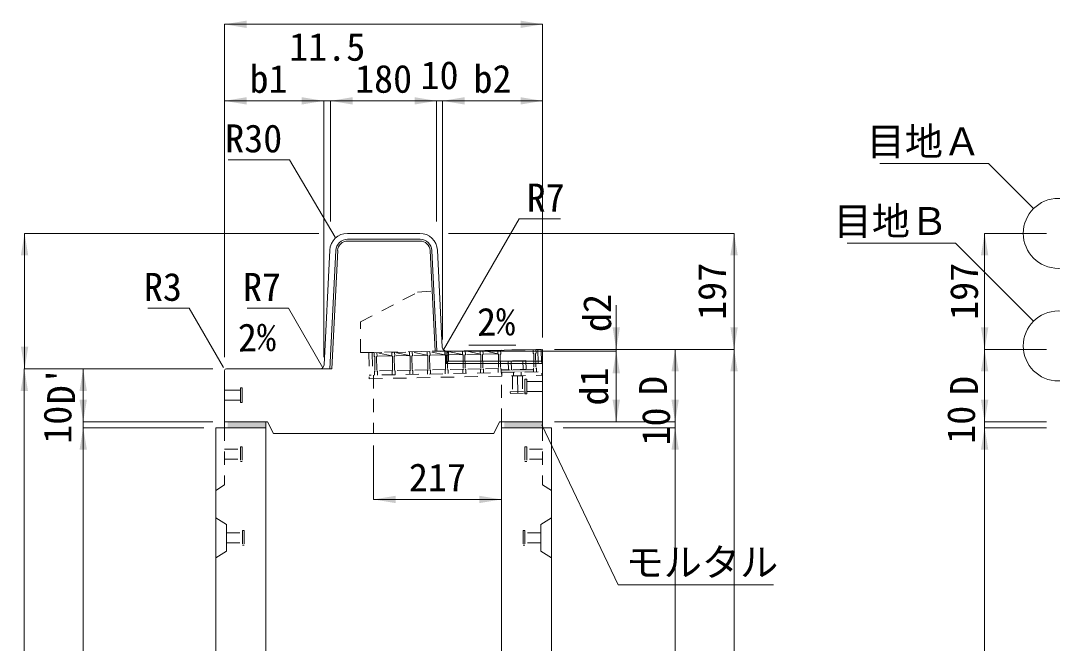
# Model space of a CAD drawing. Units: millimetres at full size. Extents: x 50430 to 75195, y -63423 to -40900.
# Drawn here: x 64124 to 65876, y -53208 to -52151 of the extents above; entities that cross this region are included whole.
import ezdxf
from ezdxf.enums import TextEntityAlignment as Align

# ---------------------------------------------------------------- set-up
doc = ezdxf.new("R2010")
doc.units = ezdxf.units.MM
doc.header["$LTSCALE"] = 30
doc.linetypes.add('USER1', pattern=[1.35, 0.75, -0.6])
doc.linetypes.add('USER2', pattern=[2, 1, -1])
for name, color, linetype, lineweight in [('0_2', 7, 'Continuous', 13), ('側溝・本体', 7, 'Continuous', 9), ('寸法線', 7, 'Continuous', 9), ('寸法表', 7, 'Continuous', 9), ('本体', 2, 'Continuous', 20), ('補助線', 8, 'Continuous', 13), ('ｲﾝｻｰﾄ', 3, 'USER1', 9), ('ｸﾞﾚｰﾁﾝｸﾞ', 7, 'USER1', 5)]:
    doc.layers.add(name, color=color, linetype=linetype, lineweight=lineweight)
doc.layers.add('ﾊｯﾁﾝｸﾞ', color=8, linetype='Continuous')
doc.styles.add('ＭＳ ゴシック', font='')
doc.styles.get('ＭＳ ゴシック').set_extended_font_data('MS Gothic')

# ---------------------------------------------------------------- blocks, each defined once
blk = doc.blocks.new('filled_arrow')
at = {"color": 0, "linetype": 'Continuous', "lineweight": -2}
blk.add_solid([(7.5, 1.25), (0, 0), (7.5, -1.25)], dxfattribs=at)

msp = doc.modelspace()

# ---------------------------------------------------------------- hatches: boundary and pattern name
at = {"layer": 'ﾊｯﾁﾝｸﾞ'}
for points in [[(64964.43, -52747.94), (64939.74, -52748.43), (64939.65, -52743.93), (64964.34, -52743.44), (64994.64, -52742.83), (64994.73, -52747.33)], [(64475.23, -52832.02), (64475.23, -52842.02), (64540.23, -52842.02), (64540.23, -52832.02)], [(64945.23, -52832.02), (64945.23, -52842.02), (65010.23, -52842.02), (65010.23, -52832.02)]]:
    msp.add_hatch(color=256, dxfattribs=at).paths.add_polyline_path(points)

# ---------------------------------------------------------------- linework, layer by layer
at = {"layer": '側溝・本体', "lineweight": 5}
for p, q in [((64679.23, -52522.02), (64802.15, -52522.02)), ((64679.23, -52525.02), (64802.15, -52525.02)), ((64649.2, -52742.02), (64659.25, -52541.02)), ((64652.2, -52742.02), (64662.25, -52541.17)), ((64827.68, -52712.24), (64819.13, -52541.17)), ((64830.68, -52712.19), (64822.12, -52541.02))]:
    msp.add_line(p, q, dxfattribs=at)
at = {"layer": '側溝・本体', "linetype": 'USER1'}
for p, q in [((64701.05, -52662.12), (64797.93, -52612.12)), ((64797.93, -52612.12), (64835.08, -52609.12)), ((64701.05, -52714.47), (64701.05, -52662.12)), ((64701.05, -52714.47), (64847.01, -52711.9)), ((64723.15, -52752.76), (64723.13, -52852.02)), ((64940.23, -52832.02), (64940.23, -52748.42))]:
    msp.add_line(p, q, dxfattribs=at)
at = {"layer": '側溝・本体', "color": 4, "lineweight": 5}
for p, q in [((64846.23, -52733.02), (64846.23, -52711.91)), ((64850.23, -52729.02), (64850.23, -52711.84)), ((64846.23, -52733.02), (64850.23, -52729.02)), ((65010.23, -52733.02), (64846.23, -52733.02)), ((65010.23, -52729.02), (64850.23, -52729.02))]:
    msp.add_line(p, q, dxfattribs=at)
at = {"layer": '側溝・本体', "lineweight": 5}
for centre, radius, start, end in [((64679.22, -52542.02), 20, 90, 177.13758), ((64679.22, -52542.02), 17, 90, 177.13758), ((64802.15, -52542.02), 20, 2.8624, 90), ((64802.15, -52542.02), 17, 2.8624, 90)]:
    msp.add_arc(centre, radius, start, end, dxfattribs=at)
at = {"layer": '寸法線'}
for p, q in [((64470.23, -52157.02), (65010.23, -52157.02)), ((64470.23, -52722.02), (64470.23, -52157.02)), ((65010.23, -52689.02), (65010.23, -52157.02)), ((64470.23, -52287.02), (64638.73, -52287.02)), ((64470.23, -52722.02), (64470.23, -52287.02)), ((64725.23, -52287.02), (64563.73, -52287.02)), ((64638.73, -52722.02), (64638.73, -52287.02)), ((64638.73, -52722.02), (64638.73, -52287.02)), ((64650.23, -52492.02), (64650.23, -52287.02)), ((64650.23, -52287.02), (64830.23, -52287.02)), ((64650.23, -52492.02), (64650.23, -52287.02)), ((64755.23, -52287.02), (64915.23, -52287.02)), ((64830.23, -52492.02), (64830.23, -52287.02)), ((64830.23, -52492.02), (64830.23, -52287.02)), ((64840.23, -52692.02), (64840.23, -52287.02)), ((64840.23, -52287.02), (65010.23, -52287.02)), ((64840.23, -52692.02), (64840.23, -52287.02)), ((65010.23, -52689.02), (65010.23, -52287.02)), ((65843.69, -52470.02), (65767.18, -52393.52)), ((64130.66, -52512.02), (64130.66, -52742.02)), ((64630.23, -52512.02), (64130.66, -52512.02)), ((64850.23, -52512.02), (65335.23, -52512.02)), ((65335.23, -52512.02), (65335.23, -52709.02)), ((65760.69, -52512.02), (65760.69, -52709.03)), ((65865.69, -52512.02), (65760.69, -52512.02)), ((65135.23, -52634.02), (65135.23, -52787.02)), ((64860.23, -52712.02), (65135.23, -52712.02)), ((64860.23, -52712.02), (65135.23, -52712.02)), ((65030.23, -52709.02), (65335.23, -52709.02)), ((65030.23, -52709.02), (65235.23, -52709.02)), ((65030.23, -52709.02), (65135.23, -52709.02)), ((65030.23, -52709.02), (65335.23, -52709.02)), ((65135.23, -52712.02), (65135.23, -52832.02)), ((65235.23, -52709.02), (65235.23, -52832.02)), ((65335.23, -54292.02), (65335.23, -52709.02)), ((65760.69, -52709.03), (65760.69, -52832.02)), ((65865.69, -52709.03), (65760.69, -52709.03)), ((65865.69, -52709.03), (65760.69, -52709.03)), ((64130.23, -54292.02), (64130.23, -52742.02)), ((64450.23, -52742.02), (64130.23, -52742.02)), ((64450.23, -52742.02), (64130.66, -52742.02)), ((64230.23, -52742.02), (64230.23, -52832.02)), ((64450.23, -52742.02), (64230.23, -52742.02)), ((64230.23, -52757.02), (64230.23, -52917.02)), ((65235.23, -52917.02), (65235.23, -52757.02)), ((65760.69, -52757.02), (65760.69, -52917.02)), ((64450.23, -52832.02), (64230.23, -52832.02)), ((64450.23, -52832.02), (64230.23, -52832.02)), ((64230.23, -52842.02), (64230.23, -53642.02)), ((64435.23, -52842.02), (64230.23, -52842.02)), ((64435.23, -52842.02), (64230.23, -52842.02)), ((65030.23, -52832.02), (65235.23, -52832.02)), ((65030.23, -52832.02), (65135.23, -52832.02)), ((65030.23, -52832.02), (65235.23, -52832.02)), ((65045.23, -52842.02), (65235.23, -52842.02)), ((65045.23, -52842.02), (65235.23, -52842.02)), ((65235.23, -52842.02), (65235.23, -54292.02)), ((65865.69, -52832.02), (65760.69, -52832.02)), ((65865.69, -52832.02), (65760.69, -52832.02)), ((65760.69, -52842.02), (65760.69, -54292.02)), ((65865.69, -52842.02), (65760.69, -52842.02)), ((65865.69, -52842.02), (65760.69, -52842.02)), ((64723.13, -52872.02), (64723.13, -52963.87)), ((64940.23, -52872.02), (64940.23, -52963.87)), ((64723.13, -52963.87), (64940.23, -52963.87))]:
    msp.add_line(p, q, dxfattribs=at)
for points in [[(65843.69, -52470.02), (65767.18, -52393.52), (65582.6, -52393.52)], [(64842.16, -52710.06), (64970.64, -52487.53), (65040.75, -52487.53)], [(65843.77, -52661.27), (65711.26, -52528.77), (65527.19, -52528.77)], [(64468.62, -52740.05), (64410.36, -52639.14), (64339.74, -52639.14)], [(64636.85, -52740.13), (64578.59, -52639.22), (64508.48, -52639.22)], [(65009.03, -52837.02), (65138.63, -53108.59), (65402.15, -53108.59)]]:
    msp.add_lwpolyline(points, dxfattribs=at)
for centre in [(65885.69, -52512.02), (65885.69, -52703.19)]:
    msp.add_circle(centre, 59.4, dxfattribs=at)
at = {"layer": '寸法表'}
msp.add_line((64884.92, -52702.08), (64964.9, -52702.08), dxfattribs=at)
msp.add_lwpolyline([(64658.09, -52518.56), (64580.62, -52387.02), (64476.24, -52387.02)], dxfattribs=at)
at = {"layer": '本体'}
for p, q in [((64678.77, -52512.02), (64801.69, -52512.02)), ((64639.06, -52735.37), (64648.8, -52540.52)), ((64839.89, -52705.25), (64831.65, -52540.52)), ((64847.01, -52711.9), (65010.23, -52709.02)), ((65010.23, -52832.02), (65010.23, -52709.02)), ((64652.2, -52742.02), (64473.23, -52742.02)), ((64470.23, -52745.02), (64470.23, -52832.02)), ((64540.23, -52842.02), (64455.23, -52842.02)), ((64455.23, -52842.02), (64455.23, -54292.02)), ((64470.23, -52842.02), (64470.23, -52832.02)), ((64543.23, -52832.02), (64470.23, -52832.02)), ((64540.23, -52842.02), (64540.23, -52832.02)), ((64540.23, -53547.98), (64540.23, -52842.02)), ((64543.23, -52832.02), (64553.23, -52852.02)), ((64937.23, -52832.02), (64927.23, -52852.02)), ((64937.23, -52832.02), (65010.23, -52832.02)), ((64940.23, -52842.02), (64940.23, -52832.02)), ((64940.23, -53547.98), (64940.23, -52842.02)), ((65025.23, -52842.02), (64940.23, -52842.02)), ((65010.23, -52842.02), (65010.23, -52832.02)), ((65025.23, -52842.02), (65025.23, -54292.02)), ((64553.23, -52852.02), (64927.23, -52852.02))]:
    msp.add_line(p, q, dxfattribs=at)
at = {"layer": '本体', "linetype": 'USER1', "lineweight": 9}
for p, q in [((64470.23, -52842.02), (64470.23, -52939.02)), ((65010.23, -52842.02), (65010.23, -52939.02)), ((64470.23, -52939.02), (64455.23, -52948.52)), ((65010.23, -52939.02), (65025.23, -52948.52))]:
    msp.add_line(p, q, dxfattribs=at)
at = {"layer": '本体', "lineweight": 9}
for p, q in [((64455.23, -52995.02), (64473.43, -53006.52)), ((64473.43, -53006.52), (64473.43, -53051.52)), ((65025.23, -52995.02), (65007.03, -53006.52)), ((65007.03, -53006.52), (65007.03, -53051.52)), ((64455.23, -53063.02), (64473.43, -53051.52)), ((65025.23, -53063.02), (65007.03, -53051.52))]:
    msp.add_line(p, q, dxfattribs=at)
at = {"layer": '本体'}
for centre, radius, start, end in [((64678.77, -52542.02), 30, 90, 177.13809), ((64801.69, -52542.02), 30, 2.86255, 90), ((64846.88, -52704.9), 7, 182.86255, 271.01176), ((64473.23, -52745.02), 3, 90, 180), ((64632.07, -52735.02), 7, 270, 357.13809)]:
    msp.add_arc(centre, radius, start, end, dxfattribs=at)
at = {"layer": '補助線'}
for p, q in [((64957.36, -52754.08), (64977.35, -52753.68)), ((64967.35, -52753.88), (64967.95, -52783.87))]:
    msp.add_line(p, q, dxfattribs=at)
at = {"layer": 'ｲﾝｻｰﾄ'}
for p, q in [((64958.86, -52754.05), (64975.85, -52753.71)), ((64958.86, -52754.05), (64959.4, -52781.04)), ((64975.85, -52753.71), (64976.39, -52780.7)), ((64470.23, -52795.52), (64470.23, -52778.52)), ((64955.4, -52781.12), (64980.39, -52780.62)), ((64955.4, -52781.12), (64955.46, -52784.12)), ((64955.46, -52784.12), (64980.45, -52783.62)), ((64980.39, -52780.62), (64980.45, -52783.62)), ((64470.23, -52878.52), (64497.23, -52878.52)), ((64497.23, -52874.52), (64500.23, -52874.52)), ((64497.23, -52874.52), (64497.23, -52899.52)), ((64500.23, -52874.52), (64500.23, -52899.52)), ((64980.23, -52874.52), (64980.23, -52899.52)), ((64983.23, -52874.52), (64980.23, -52874.52)), ((64983.23, -52874.52), (64983.23, -52899.52)), ((65010.23, -52878.52), (64983.23, -52878.52)), ((64470.23, -52895.52), (64497.23, -52895.52)), ((64497.23, -52899.52), (64500.23, -52899.52)), ((64983.23, -52899.52), (64980.23, -52899.52)), ((65010.23, -52895.52), (64983.23, -52895.52)), ((64473.43, -53020.52), (64500.43, -53020.52)), ((64473.43, -53020.52), (64473.43, -53037.52)), ((64500.43, -53016.52), (64500.43, -53041.52)), ((64500.43, -53016.52), (64503.43, -53016.52)), ((64503.43, -53016.52), (64503.43, -53041.52)), ((64980.03, -53016.52), (64977.03, -53016.52)), ((64977.03, -53016.52), (64977.03, -53041.52)), ((64980.03, -53016.52), (64980.03, -53041.52)), ((65007.03, -53020.52), (64980.03, -53020.52)), ((65007.03, -53020.52), (65007.03, -53037.52)), ((64473.43, -53037.52), (64500.43, -53037.52)), ((64500.43, -53041.52), (64503.43, -53041.52)), ((64980.03, -53041.52), (64977.03, -53041.52)), ((65007.03, -53037.52), (64980.03, -53037.52))]:
    msp.add_line(p, q, dxfattribs=at)
at = {"layer": 'ｲﾝｻｰﾄ', "linetype": 'USER2'}
for p, q in [((64980.23, -52784.52), (64980.23, -52759.52)), ((64983.23, -52759.52), (64980.23, -52759.52)), ((64983.23, -52784.52), (64983.23, -52759.52)), ((64470.23, -52778.52), (64497.23, -52778.52)), ((64497.23, -52799.52), (64497.23, -52774.52)), ((64497.23, -52774.52), (64500.23, -52774.52)), ((64500.23, -52799.52), (64500.23, -52774.52)), ((65010.23, -52763.52), (64983.23, -52763.52)), ((64470.23, -52795.52), (64497.23, -52795.52)), ((64983.23, -52784.52), (64980.23, -52784.52)), ((65010.23, -52780.52), (64983.23, -52780.52)), ((64497.23, -52799.52), (64500.23, -52799.52))]:
    msp.add_line(p, q, dxfattribs=at)
at = {"layer": 'ｸﾞﾚｰﾁﾝｸﾞ'}
for p, q in [((64715.02, -52714.92), (65007.97, -52709.06)), ((64715.02, -52714.92), (64715.9, -52758.91)), ((64721.02, -52714.8), (64721.78, -52752.79)), ((64724.02, -52714.74), (64724.14, -52720.74)), ((64724.14, -52720.74), (64725.16, -52721.72)), ((64725.16, -52721.72), (64725.64, -52745.71)), ((64729.14, -52720.64), (64728.16, -52721.66)), ((64728.16, -52721.66), (64728.64, -52745.65)), ((64729.02, -52714.64), (64729.14, -52720.64)), ((64754.14, -52720.14), (64729.02, -52714.64)), ((64754.14, -52720.14), (64729.14, -52720.64)), ((64754.02, -52714.14), (64754.14, -52720.14)), ((64754.14, -52720.14), (64755.16, -52721.12)), ((64755.16, -52721.12), (64755.64, -52745.11)), ((64759.14, -52720.04), (64758.16, -52721.06)), ((64758.16, -52721.06), (64758.64, -52745.05)), ((64784.13, -52719.54), (64759.02, -52714.04)), ((64759.02, -52714.04), (64759.14, -52720.04)), ((64784.13, -52719.54), (64759.14, -52720.04)), ((64784.13, -52719.54), (64759.14, -52720.04)), ((64784.01, -52713.54), (64784.13, -52719.54)), ((64784.13, -52719.54), (64785.15, -52720.52)), ((64785.15, -52720.52), (64785.63, -52744.51)), ((64789.13, -52719.44), (64788.15, -52720.46)), ((64788.15, -52720.46), (64788.63, -52744.45)), ((64789.01, -52713.44), (64789.13, -52719.44)), ((64814.12, -52718.94), (64789.01, -52713.44)), ((64814.12, -52718.94), (64789.13, -52719.44)), ((64814, -52712.94), (64814.12, -52718.94)), ((64814.12, -52718.94), (64815.14, -52719.92)), ((64815.14, -52719.92), (64815.62, -52743.91)), ((64819.12, -52718.84), (64818.14, -52719.86)), ((64818.14, -52719.86), (64818.62, -52743.85)), ((64819, -52712.84), (64819.12, -52718.84)), ((64844.12, -52718.34), (64819, -52712.84)), ((64844.12, -52718.34), (64819.12, -52718.84)), ((64844.12, -52718.34), (64819.12, -52718.84)), ((64844, -52712.34), (64844.12, -52718.34)), ((64844.12, -52718.34), (64845.14, -52719.32)), ((64845.14, -52719.32), (64845.62, -52743.31)), ((64849.12, -52718.24), (64848.14, -52719.26)), ((64848.14, -52719.26), (64848.62, -52743.25)), ((64874.11, -52717.74), (64849, -52712.24)), ((64849, -52712.24), (64849.12, -52718.24)), ((64874.11, -52717.74), (64849.12, -52718.24)), ((64873.99, -52711.74), (64874.11, -52717.74)), ((64874.11, -52717.74), (64875.13, -52718.72)), ((64875.13, -52718.72), (64875.61, -52742.71)), ((64879.11, -52717.64), (64878.13, -52718.66)), ((64878.13, -52718.66), (64878.61, -52742.65)), ((64904.11, -52717.14), (64878.99, -52711.64)), ((64878.99, -52711.64), (64879.11, -52717.64)), ((64904.11, -52717.14), (64879.11, -52717.64)), ((64903.99, -52711.14), (64904.11, -52717.14)), ((64904.11, -52717.14), (64905.13, -52718.12)), ((64905.13, -52718.12), (64905.61, -52742.11)), ((64909.11, -52717.04), (64908.13, -52718.06)), ((64908.13, -52718.06), (64908.61, -52742.05)), ((64934.1, -52716.54), (64908.99, -52711.04)), ((64908.99, -52711.04), (64909.11, -52717.04)), ((64934.1, -52716.54), (64909.11, -52717.04)), ((64933.98, -52710.54), (64934.1, -52716.54)), ((64934.1, -52716.54), (64935.12, -52717.52)), ((64935.12, -52717.52), (64935.6, -52741.51)), ((64939.1, -52716.44), (64938.12, -52717.46)), ((64938.12, -52717.46), (64938.6, -52741.45)), ((64938.98, -52710.44), (64939.1, -52716.44)), ((64993.97, -52709.34), (64994.09, -52715.34)), ((64994.09, -52715.34), (64995.11, -52716.32)), ((64995.11, -52716.32), (64995.59, -52740.31)), ((64999.09, -52715.24), (64998.11, -52716.26)), ((64998.11, -52716.26), (64998.59, -52740.25)), ((64998.97, -52709.24), (64999.09, -52715.24)), ((65001.97, -52709.18), (65002.73, -52747.17)), ((65007.97, -52709.06), (65008.85, -52753.05)), ((64815.62, -52743.91), (64788.63, -52744.45)), ((64814.64, -52744.93), (64815.62, -52743.91)), ((64845.62, -52743.31), (64818.62, -52743.85)), ((64819.64, -52744.83), (64818.62, -52743.85)), ((64844.64, -52744.33), (64845.62, -52743.31)), ((64875.61, -52742.71), (64848.62, -52743.25)), ((64849.64, -52744.23), (64848.62, -52743.25)), ((64874.63, -52743.73), (64875.61, -52742.71)), ((64874.75, -52749.73), (64874.63, -52743.73)), ((64905.61, -52742.11), (64878.61, -52742.65)), ((64879.63, -52743.63), (64878.61, -52742.65)), ((64879.75, -52749.63), (64879.63, -52743.63)), ((64904.63, -52743.13), (64905.61, -52742.11)), ((64904.75, -52749.13), (64904.63, -52743.13)), ((64935.6, -52741.51), (64908.61, -52742.05)), ((64909.63, -52743.03), (64908.61, -52742.05)), ((64909.75, -52749.03), (64909.63, -52743.03)), ((64934.62, -52742.53), (64935.6, -52741.51)), ((64934.74, -52748.53), (64934.62, -52742.53)), ((64939.62, -52742.43), (64938.6, -52741.45)), ((64939.74, -52748.43), (64939.62, -52742.43)), ((64994.64, -52742.83), (64939.65, -52743.93)), ((64981.84, -52728.08), (64951.85, -52728.68)), ((64981.84, -52728.08), (64951.85, -52728.68)), ((64951.85, -52728.68), (64952.15, -52743.68)), ((64951.85, -52728.68), (64952.15, -52743.68)), ((64982.14, -52743.08), (64952.15, -52743.68)), ((64982.14, -52743.08), (64952.15, -52743.68)), ((64956.85, -52728.58), (64957.15, -52743.58)), ((64956.85, -52728.58), (64957.15, -52743.58)), ((64976.84, -52728.18), (64977.14, -52743.18)), ((64976.84, -52728.18), (64977.14, -52743.18)), ((64981.84, -52728.08), (64982.14, -52743.08)), ((64981.84, -52728.08), (64982.14, -52743.08)), ((64994.61, -52741.33), (64995.59, -52740.31)), ((64994.73, -52747.33), (64994.61, -52741.33)), ((64999.61, -52741.23), (64998.59, -52740.25)), ((64999.73, -52747.23), (64999.61, -52741.23)), ((65002.73, -52747.17), (64715.78, -52752.91)), ((64715.9, -52758.91), (65008.85, -52753.05)), ((64724.66, -52746.73), (64725.64, -52745.71)), ((64724.78, -52752.73), (64724.66, -52746.73)), ((64755.64, -52745.11), (64728.64, -52745.65)), ((64729.66, -52746.63), (64728.64, -52745.65)), ((64729.78, -52752.63), (64729.66, -52746.63)), ((64754.66, -52746.13), (64755.64, -52745.11)), ((64754.78, -52752.13), (64754.66, -52746.13)), ((64785.63, -52744.51), (64758.64, -52745.05)), ((64759.66, -52746.03), (64758.64, -52745.05)), ((64759.78, -52752.03), (64759.66, -52746.03)), ((64784.65, -52745.53), (64785.63, -52744.51)), ((64784.77, -52751.53), (64784.65, -52745.53)), ((64789.65, -52745.43), (64788.63, -52744.45)), ((64789.77, -52751.43), (64789.65, -52745.43)), ((64814.76, -52750.93), (64814.64, -52744.93)), ((64819.76, -52750.83), (64819.64, -52744.83)), ((64844.76, -52750.33), (64844.64, -52744.33)), ((64849.76, -52750.23), (64849.64, -52744.23)), ((64940.74, -52748.41), (64940.86, -52754.41)), ((64940.74, -52748.41), (64940.86, -52754.41)), ((64960.86, -52754.01), (64960.74, -52748.01)), ((64960.86, -52754.01), (64960.74, -52748.01)), ((64973.85, -52753.75), (64973.73, -52747.75)), ((64973.85, -52753.75), (64973.73, -52747.75))]:
    msp.add_line(p, q, dxfattribs=at)

# ---------------------------------------------------------------- block references
at = {"layer": '寸法線', "xscale": 5, "yscale": 5}
for p in [(64470.23, -52157.02), (64470.23, -52287.02), (64650.23, -52287.02), (64650.23, -52287.02), (64840.23, -52287.02), (64840.23, -52287.02), (64723.13, -52963.87)]:
    msp.add_blockref('filled_arrow', p, dxfattribs=at)
at = {"layer": '寸法線'}
for p, xscale, yscale, rotation in [((65010.23, -52157.02), 5, 5, 180), ((64638.73, -52287.02), 5, 5, 180), ((64638.73, -52287.02), 5, 5, 180), ((64830.23, -52287.02), 5, 5, 180), ((64830.23, -52287.02), 5, 5, 180), ((65010.23, -52287.02), 5, 5, 180), ((64130.66, -52512.02), 5, 5, 270), ((65335.23, -52512.02), 5, 5, 270), ((65760.69, -52512.02), 5, 5, 270), ((65135.23, -52709.02), 5, 5, 90), ((65335.23, -52709.02), 5, 5, 90), ((65760.69, -52709.03), 5, 5, 90), ((64130.66, -52742.02), 5, 5, 90), ((64842.16, -52710.06), 0.2, 0.2, 60), ((65135.23, -52712.02), 5, 5, 270), ((65135.23, -52712.02), 5, 5, 270), ((65235.23, -52709.02), 5, 5, 270), ((65335.23, -52709.02), 5, 5, 270), ((65760.69, -52709.03), 5, 5, 270), ((64130.23, -52742.02), 5, 5, 270), ((64230.23, -52742.02), 5, 5, 270), ((64468.62, -52740.05), 0.2, 0.2, 120), ((64636.85, -52740.13), 0.2, 0.2, 120), ((64230.23, -52832.02), 5, 5, 90), ((65135.23, -52832.02), 5, 5, 90), ((65235.23, -52832.02), 5, 5, 90), ((65235.23, -52832.02), 5, 5, 90), ((65760.69, -52832.02), 5, 5, 90), ((65760.69, -52832.02), 5, 5, 90), ((64230.23, -52842.02), 5, 5, 270), ((64230.23, -52842.02), 5, 5, 270), ((65009.03, -52837.02), 0.2, 0.2, 295.5), ((65235.23, -52842.02), 5, 5, 270), ((65235.23, -52842.02), 5, 5, 270), ((65760.69, -52842.02), 5, 5, 270), ((65760.69, -52842.02), 5, 5, 270), ((64940.23, -52963.87), 5, 5, 180)]:
    msp.add_blockref('filled_arrow', p, dxfattribs=dict(at, xscale=xscale, yscale=yscale, rotation=rotation))
at = {"layer": '寸法表', "xscale": 0.2, "yscale": 0.2, "rotation": 120.5}
msp.add_blockref('filled_arrow', (64658.09, -52518.56), dxfattribs=at)
at = {"layer": '寸法表', "xscale": 0.2, "yscale": 0.2}
msp.add_blockref('filled_arrow', (64884.92, -52702.08), dxfattribs=at)

# ---------------------------------------------------------------- texts
at = {"layer": '0_2', "style": 'ＭＳ ゴシック'}
for p in [(64931.33, -52661.85), (64525.27, -52688.48)]:
    msp.add_text('2%', height=47.47, rotation=1, dxfattribs=at).set_placement(p, align=Align.MIDDLE_CENTER)
at = {"layer": '寸法線', "style": 'ＭＳ ゴシック'}
for s, p in [('11.5', (64644.48, -52195.17)), ('b1', (64544.95, -52249.52)), ('180', (64740.23, -52249.52)), ('10', (64835.23, -52243.27)), ('b2', (64925.23, -52249.52)), ('217', (64831.68, -52926.37))]:
    msp.add_text(s, height=47.47, dxfattribs=at).set_placement(p, align=Align.MIDDLE_CENTER)
for s, p in [('目地Ａ', (65754.68, -52332.25)), ('目地Ｂ', (65698.76, -52467.5)), ('R3', (64397.86, -52579.14)), ('R7', (64566.09, -52579.22))]:
    msp.add_text(s, height=47.47, dxfattribs=at).set_placement(p, align=Align.TOP_RIGHT)
for s, p in [('R7', (64983.14, -52427.53)), ('モルタル ', (65151.13, -53046.82))]:
    msp.add_text(s, height=47.47, dxfattribs=at).set_placement(p, align=Align.TOP_LEFT)
for s, p in [('197', (65297.73, -52610.52)), ('197', (65725.69, -52610.53)), ('d2', (65102.71, -52647.24)), ('d1', (65097.73, -52772.02)), ("D'", (64192.73, -52770.12)), ('D', (65197.73, -52770.52)), ('D', (65725.69, -52770.53)), ('10', (64186.48, -52837.02)), ('10', (65202.62, -52839.97)), ('10', (65720.69, -52837.02))]:
    msp.add_text(s, height=47.47, rotation=90, dxfattribs=at).set_placement(p, align=Align.MIDDLE_CENTER)
at = {"layer": '寸法表', "style": 'ＭＳ ゴシック'}
msp.add_text('R30', height=47.47, dxfattribs=at).set_placement((64568.12, -52327.02), align=Align.TOP_RIGHT)

doc.saveas('drawing.dxf')
